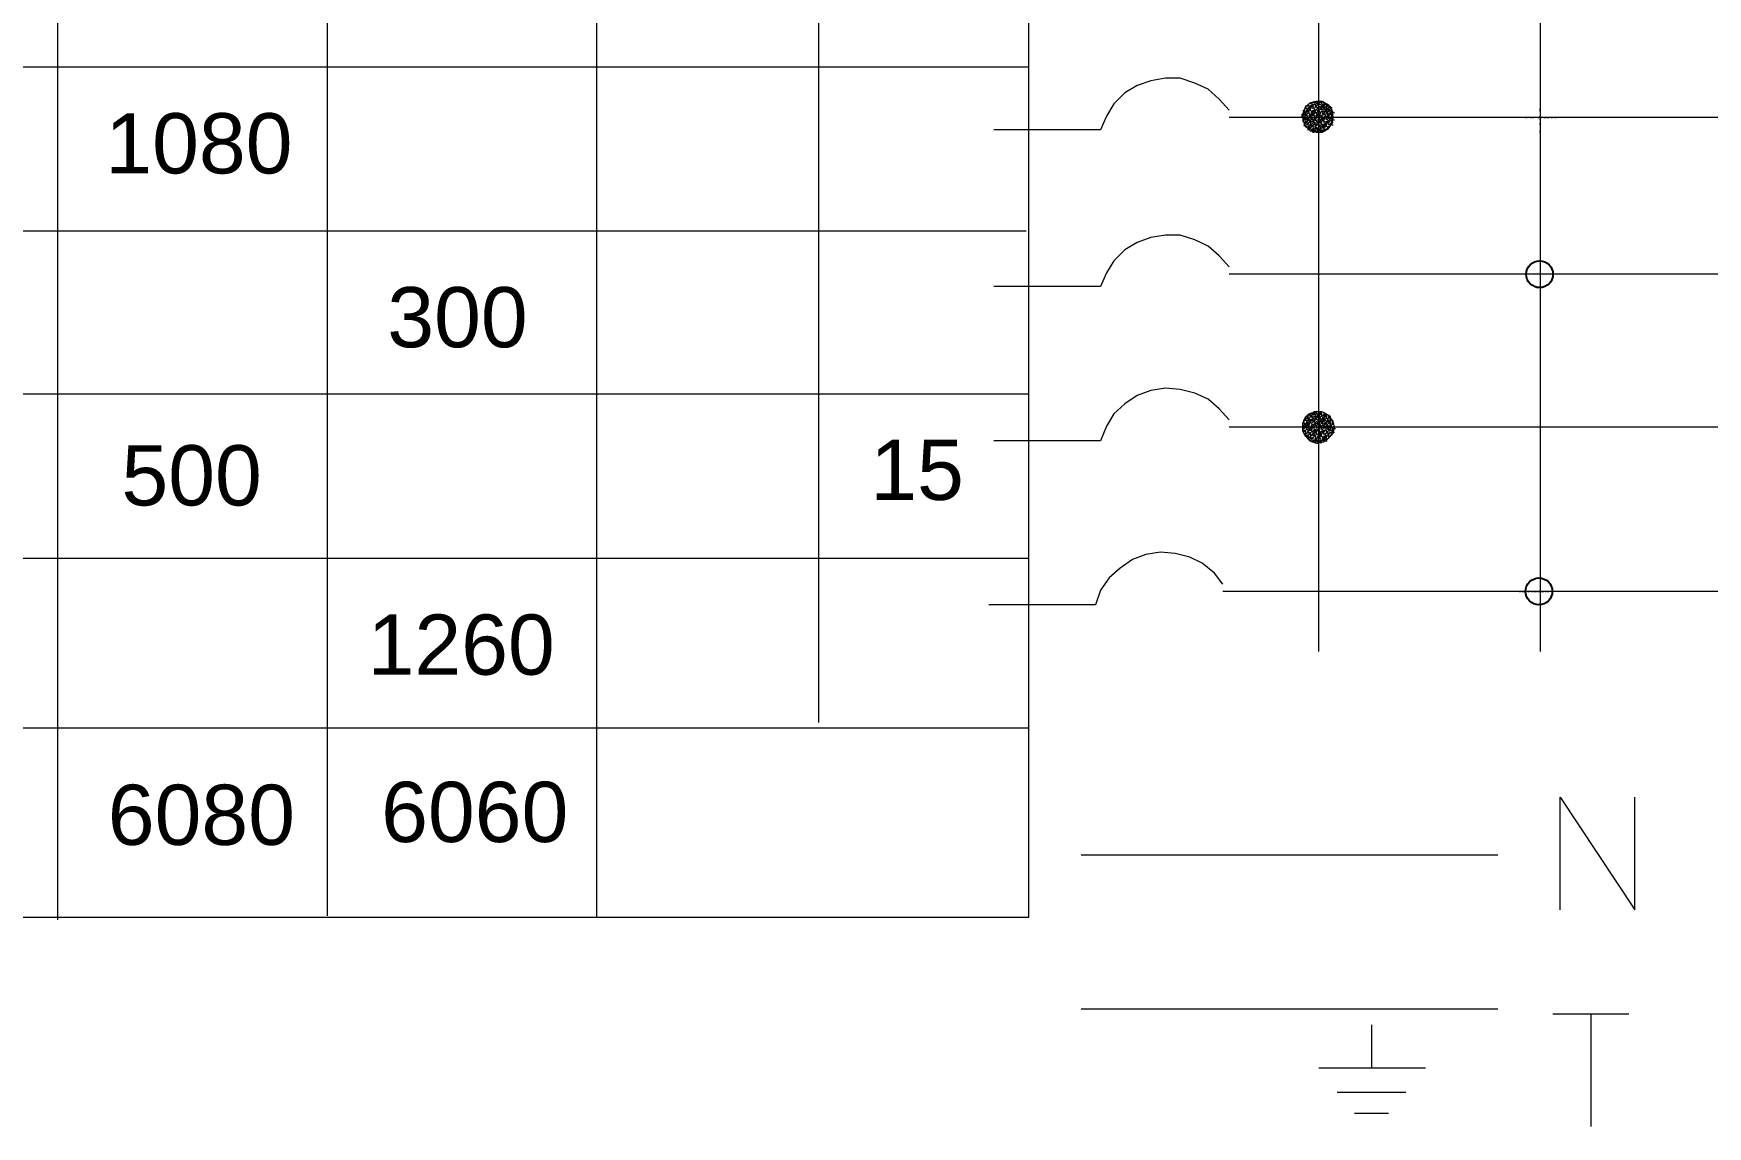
# Model space of a CAD drawing. Header units: metres. Extents: x 0 to 113, y -32 to 21.
# Drawn here: x 44.075 to 46.579, y 14.925 to 16.56 of the extents above; entities that cross this region are included whole.
import ezdxf

# ---------------------------------------------------------------- set-up
doc = ezdxf.new("R2010")
doc.units = ezdxf.units.M
doc.header["$LTSCALE"] = 0.5
doc.layers.add('TABLERO', color=7, linetype='Continuous')
doc.styles.get("Standard").update_dxf_attribs({"font": 'arial.ttf'})

msp = doc.modelspace()

# ---------------------------------------------------------------- hatches: boundary and pattern name
at = {"layer": 'TABLERO', "ltscale": 0.5}
h = msp.add_hatch(dxfattribs=at)
h.set_pattern_fill('ANGLE', color=256)
h.set_pattern_definition([(0, (-0.1574, 0.673), (0, 6.985), [5.08, -1.905]), (90, (-0.1574, 0.673), (-6.985, 4e-16), [5.08, -1.905])])
h.paths.add_polyline_path([(46.3291, 15.7454, 0.441341), (46.3073, 15.7255), (46.309, 15.7255), (46.3291, 15.7255)])
h.paths.add_polyline_path([(46.3291, 15.7454), (46.3291, 15.7255), (46.3309, 15.7255), (46.3473, 15.7255, 0.387596)])
h.paths.add_polyline_path([(46.3291, 15.7255), (46.309, 15.7255), (46.3073, 15.7255, 0.441341), (46.3291, 15.7056)])
h.paths.add_polyline_path([(46.3473, 15.7255), (46.3309, 15.7255), (46.3291, 15.7255), (46.3291, 15.7056, 0.387596)])
h.paths.add_polyline_path([(46.3291, 16.2199, 0.426542), (46.3083, 16.1999), (46.3291, 16.1999)])
h.paths.add_polyline_path([(46.3291, 16.2199), (46.3291, 16.1999), (46.3483, 16.1999, 0.401991)])
h.paths.add_polyline_path([(46.3291, 16.1999), (46.3083, 16.1999, 0.426542), (46.3291, 16.18)])
h.paths.add_polyline_path([(46.3483, 16.1999), (46.3291, 16.1999), (46.3291, 16.18, 0.401991)])
h.paths.add_polyline_path([(46.3291, 16.6999, 0.403052), (46.3099, 16.6799), (46.3291, 16.6799)])
h.paths.add_polyline_path([(46.3291, 16.6999), (46.3291, 16.6799), (46.3499, 16.6799, 0.425463)])
h.paths.add_polyline_path([(46.3291, 16.6799), (46.3099, 16.6799, 0.403052), (46.3291, 16.6599)])
h.paths.add_polyline_path([(46.3499, 16.6799), (46.3291, 16.6799), (46.3291, 16.6599, 0.425463)])
h.paths.add_polyline_path([(46.3291, 17.211, 0.415165), (46.309, 17.191), (46.3291, 17.191)])
h.paths.add_polyline_path([(46.3291, 17.211), (46.3291, 17.191), (46.349, 17.191, 0.413263)])
h.paths.add_polyline_path([(46.3291, 17.191), (46.309, 17.191, 0.415165), (46.3291, 17.171)])
h.paths.add_polyline_path([(46.349, 17.191), (46.3291, 17.191), (46.3291, 17.171, 0.413263)])

# ---------------------------------------------------------------- linework, layer by layer
at = {"layer": 'TABLERO', "color": 7, "linetype": 'Continuous', "lineweight": 18, "true_color": 0x000007}
for p, q in [((44.1116, 17.8615), (44.1116, 15.2342)), ((44.1116, 17.8615), (44.1116, 15.7749)), ((45.2498, 17.8615), (45.2498, 15.5295)), ((45.9975, 17.8596), (45.9975, 15.6357)), ((46.3291, 17.845), (46.3291, 15.6357)), ((44.5146, 17.6563), (44.5146, 15.2399)), ((44.9176, 17.6563), (44.9176, 15.2382)), ((45.2498, 17.6563), (45.2498, 15.5295)), ((45.5643, 16.5095), (42.3844, 16.5095)), ((45.9775, 16.4492), (45.9794, 16.4529)), ((45.9812, 16.4529), (45.983, 16.4547)), ((45.9812, 16.451), (45.983, 16.4529)), ((45.983, 16.451), (45.9867, 16.4529)), ((45.9849, 16.4547), (45.9867, 16.4565)), ((45.9867, 16.4547), (45.9904, 16.4584)), ((45.9867, 16.451), (45.9885, 16.4547)), ((45.9885, 16.4529), (45.9922, 16.4547)), ((45.9885, 16.4492), (45.9904, 16.4529)), ((45.9904, 16.4565), (45.9922, 16.4584)), ((45.9904, 16.4547), (45.9922, 16.4547)), ((45.9922, 16.4565), (45.9958, 16.4584)), ((45.9922, 16.451), (45.994, 16.4529)), ((45.9958, 16.4584), (45.9977, 16.4584)), ((45.9958, 16.4547), (45.9977, 16.4565)), ((45.9958, 16.4547), (45.9977, 16.4547)), ((45.9977, 16.4584), (45.9995, 16.4584)), ((45.9977, 16.4529), (45.9995, 16.4547)), ((45.9995, 16.4584), (46.0013, 16.4584)), ((45.9995, 16.4529), (46.0032, 16.4565)), ((46.0013, 16.4565), (46.0032, 16.4584)), ((46.0013, 16.4547), (46.0032, 16.4547)), ((46.0032, 16.451), (46.005, 16.4529)), ((46.005, 16.4565), (46.005, 16.4584)), ((46.005, 16.4547), (46.0068, 16.4547)), ((46.0068, 16.4547), (46.0087, 16.4565)), ((46.0087, 16.4529), (46.0105, 16.4547)), ((46.0105, 16.451), (46.0123, 16.4529)), ((46.0123, 16.4529), (46.0142, 16.4529)), ((46.7559, 16.4344), (45.8638, 16.4344)), ((45.972, 16.4382), (45.9739, 16.44)), ((45.972, 16.4364), (45.9739, 16.4364)), ((45.9739, 16.4419), (45.9757, 16.4419)), ((45.9739, 16.4382), (45.9775, 16.44)), ((45.9739, 16.4346), (45.9757, 16.4364)), ((45.9739, 16.4346), (45.9757, 16.4346)), ((45.9739, 16.4327), (45.9757, 16.4346)), ((45.9739, 16.4309), (45.9757, 16.4309)), ((45.9739, 16.4272), (45.9757, 16.4291)), ((45.9757, 16.4437), (45.9775, 16.4455)), ((45.9757, 16.44), (45.9775, 16.4437)), ((45.9757, 16.4382), (45.9775, 16.4382)), ((45.9757, 16.4327), (45.9775, 16.4346)), ((45.9757, 16.4309), (45.9775, 16.4309)), ((45.9757, 16.4272), (45.9775, 16.4272)), ((45.9775, 16.4419), (45.9812, 16.4437)), ((45.9775, 16.4382), (45.9794, 16.4419)), ((45.9775, 16.4309), (45.9812, 16.4327)), ((45.9775, 16.4291), (45.9794, 16.4291)), ((45.9775, 16.4272), (45.9794, 16.4291)), ((45.9794, 16.4474), (45.983, 16.4492)), ((45.9794, 16.4437), (45.9812, 16.4474)), ((45.9794, 16.4364), (45.9812, 16.4382)), ((45.9794, 16.4309), (45.9812, 16.4309)), ((45.9794, 16.4254), (45.9812, 16.4272)), ((45.9812, 16.4455), (45.9849, 16.4474)), ((45.9812, 16.4419), (45.983, 16.4455)), ((45.9812, 16.4346), (45.9812, 16.4364)), ((45.9812, 16.4346), (45.983, 16.4346)), ((45.9812, 16.4309), (45.983, 16.4346)), ((45.983, 16.4474), (45.9849, 16.451)), ((45.983, 16.4437), (45.9867, 16.4455)), ((45.983, 16.44), (45.9849, 16.4419)), ((45.983, 16.4364), (45.9849, 16.44)), ((45.983, 16.4346), (45.9849, 16.4364)), ((45.983, 16.4291), (45.9849, 16.4309)), ((45.9849, 16.4492), (45.9885, 16.451)), ((45.9849, 16.4455), (45.9867, 16.4492)), ((45.9849, 16.4382), (45.9885, 16.44)), ((45.9849, 16.4346), (45.9867, 16.4382)), ((45.9849, 16.4346), (45.9867, 16.4346)), ((45.9849, 16.4272), (45.9885, 16.4291)), ((45.9849, 16.4236), (45.9867, 16.4272)), ((45.9867, 16.4437), (45.9904, 16.4455)), ((45.9867, 16.44), (45.9885, 16.4437)), ((45.9867, 16.4364), (45.9904, 16.4382)), ((45.9867, 16.4327), (45.9885, 16.4346)), ((45.9885, 16.4474), (45.9904, 16.4492)), ((45.9885, 16.4419), (45.9922, 16.4437)), ((45.9885, 16.4382), (45.9904, 16.4419)), ((45.9885, 16.4309), (45.9922, 16.4327)), ((45.9885, 16.4272), (45.9904, 16.4309)), ((45.9904, 16.4437), (45.9922, 16.4474)), ((45.9904, 16.44), (45.994, 16.4419)), ((45.9904, 16.4364), (45.9922, 16.4382)), ((45.9904, 16.4327), (45.9922, 16.4346)), ((45.9904, 16.4291), (45.994, 16.4309)), ((45.9904, 16.4254), (45.9922, 16.4272)), ((45.9922, 16.4455), (45.9958, 16.4474)), ((45.9922, 16.4419), (45.994, 16.4455)), ((45.9922, 16.4346), (45.9922, 16.4364)), ((45.9922, 16.4346), (45.994, 16.4346)), ((45.9922, 16.4309), (45.994, 16.4346)), ((45.994, 16.4492), (45.9958, 16.451)), ((45.994, 16.44), (45.9958, 16.4419)), ((45.994, 16.4364), (45.9958, 16.44)), ((45.994, 16.4346), (45.9958, 16.4364)), ((45.994, 16.4327), (45.9958, 16.4346)), ((45.994, 16.4291), (45.9958, 16.4309)), ((45.9958, 16.4492), (45.9995, 16.451)), ((45.9958, 16.4492), (45.9977, 16.4492)), ((45.9958, 16.4474), (45.9977, 16.4492)), ((45.9958, 16.4455), (45.9958, 16.4474)), ((45.9958, 16.4437), (45.9977, 16.4455)), ((45.9958, 16.4437), (45.9977, 16.4437)), ((45.9958, 16.44), (45.9977, 16.44)), ((45.9958, 16.4382), (45.9995, 16.44)), ((45.9958, 16.4382), (45.9977, 16.4382)), ((45.9958, 16.4364), (45.9977, 16.4382)), ((45.9958, 16.4346), (45.9958, 16.4364)), ((45.9958, 16.4346), (45.9977, 16.4346)), ((45.9958, 16.4346), (45.9977, 16.4346)), ((45.9958, 16.4309), (45.9977, 16.4309)), ((45.9958, 16.4272), (45.9995, 16.4291)), ((45.9958, 16.4272), (45.9977, 16.4272)), ((45.9958, 16.4254), (45.9977, 16.4272)), ((45.9977, 16.451), (45.9995, 16.451)), ((45.9977, 16.4419), (45.9995, 16.4437)), ((45.9977, 16.4364), (46.0013, 16.4382)), ((45.9977, 16.4327), (45.9995, 16.4346)), ((45.9977, 16.4291), (45.9995, 16.4327)), ((45.9977, 16.4254), (46.0013, 16.4272)), ((45.9995, 16.4474), (46.0013, 16.4492)), ((45.9995, 16.4419), (46.0032, 16.4437)), ((45.9995, 16.4382), (46.0013, 16.4419)), ((45.9995, 16.4346), (45.9995, 16.4364)), ((45.9995, 16.4309), (46.0032, 16.4327)), ((45.9995, 16.4272), (46.0013, 16.4309)), ((46.0013, 16.451), (46.0032, 16.451)), ((46.0013, 16.4455), (46.0032, 16.4474)), ((46.0013, 16.4346), (46.0032, 16.4346)), ((46.0013, 16.4291), (46.005, 16.4309)), ((46.0013, 16.4254), (46.0032, 16.4291)), ((46.0032, 16.4419), (46.005, 16.4455)), ((46.0032, 16.44), (46.005, 16.4419)), ((46.0032, 16.4346), (46.0032, 16.4364)), ((46.0032, 16.4346), (46.005, 16.4346)), ((46.0032, 16.4309), (46.005, 16.4346)), ((46.005, 16.4492), (46.0068, 16.451)), ((46.005, 16.4474), (46.0068, 16.4474)), ((46.005, 16.4437), (46.0068, 16.4437)), ((46.005, 16.4382), (46.0068, 16.44)), ((46.005, 16.4346), (46.0068, 16.4364)), ((46.005, 16.4327), (46.0087, 16.4346)), ((46.005, 16.4291), (46.0068, 16.4327)), ((46.005, 16.4272), (46.0068, 16.4291)), ((46.0068, 16.4455), (46.0105, 16.4492)), ((46.0068, 16.4437), (46.0087, 16.4455)), ((46.0068, 16.4346), (46.0087, 16.4382)), ((46.0068, 16.4346), (46.0087, 16.4346)), ((46.0068, 16.4272), (46.0105, 16.4291)), ((46.0068, 16.4236), (46.0087, 16.4272)), ((46.0087, 16.451), (46.0105, 16.451)), ((46.0087, 16.4474), (46.0105, 16.4474)), ((46.0087, 16.4419), (46.0105, 16.4437)), ((46.0087, 16.4364), (46.0105, 16.4364)), ((46.0087, 16.4327), (46.0105, 16.4346)), ((46.0087, 16.4309), (46.0105, 16.4327)), ((46.0087, 16.4254), (46.0123, 16.4272)), ((46.0105, 16.4474), (46.0123, 16.4492)), ((46.0105, 16.4382), (46.0123, 16.4419)), ((46.0105, 16.4364), (46.0123, 16.4382)), ((46.0105, 16.4272), (46.0123, 16.4309)), ((46.0123, 16.451), (46.0142, 16.451)), ((46.0123, 16.4455), (46.0142, 16.4474)), ((46.0123, 16.4437), (46.0142, 16.4437)), ((46.0123, 16.44), (46.0142, 16.44)), ((46.0123, 16.4346), (46.0142, 16.4364)), ((46.0123, 16.4346), (46.0142, 16.4346)), ((46.0123, 16.4291), (46.016, 16.4309)), ((46.0123, 16.4254), (46.0142, 16.4291)), ((46.0142, 16.451), (46.016, 16.451)), ((46.0142, 16.4437), (46.0178, 16.4455)), ((46.0142, 16.4419), (46.016, 16.4419)), ((46.0142, 16.44), (46.016, 16.4419)), ((46.0142, 16.4309), (46.016, 16.4346)), ((46.016, 16.4492), (46.0178, 16.4492)), ((46.016, 16.4437), (46.0178, 16.4437)), ((46.016, 16.4382), (46.0178, 16.44)), ((46.016, 16.4327), (46.0178, 16.4327)), ((46.016, 16.4291), (46.0197, 16.4327)), ((46.016, 16.4272), (46.0178, 16.4291)), ((46.0178, 16.4437), (46.0178, 16.4455)), ((46.0178, 16.4364), (46.0197, 16.4382)), ((46.0178, 16.4346), (46.0197, 16.4346)), ((46.0178, 16.4327), (46.0197, 16.4346)), ((46.0197, 16.4419), (46.0215, 16.4419)), ((46.0197, 16.4309), (46.0215, 16.4309)), ((46.3071, 16.4344), (46.309, 16.4344)), ((46.3145, 16.4344), (46.3163, 16.4344)), ((46.3181, 16.4344), (46.3199, 16.4344)), ((46.3254, 16.4344), (46.3273, 16.4344)), ((46.3291, 16.4454), (46.3291, 16.4472)), ((46.3291, 16.4436), (46.3291, 16.4454)), ((46.3291, 16.4344), (46.3291, 16.4363)), ((46.3291, 16.4344), (46.3309, 16.4344)), ((46.3291, 16.4344), (46.3309, 16.4344)), ((46.3291, 16.4308), (46.3291, 16.4326)), ((46.3346, 16.4344), (46.3364, 16.4344)), ((46.3364, 16.4344), (46.3383, 16.4344)), ((46.3401, 16.4344), (46.3419, 16.4344)), ((46.3456, 16.4344), (46.3474, 16.4344)), ((46.3511, 16.4344), (46.3529, 16.4344)), ((45.6715, 16.4161), (45.5121, 16.4161)), ((45.9757, 16.4254), (45.9775, 16.4254)), ((45.9757, 16.4217), (45.9775, 16.4236)), ((45.9775, 16.4199), (45.9794, 16.4217)), ((45.9794, 16.4199), (45.9812, 16.4199)), ((45.9812, 16.4236), (45.983, 16.4254)), ((45.9812, 16.4217), (45.983, 16.4217)), ((45.9812, 16.4199), (45.983, 16.4217)), ((45.9812, 16.4162), (45.983, 16.4162)), ((45.983, 16.4236), (45.9849, 16.4236)), ((45.983, 16.4181), (45.9849, 16.4199)), ((45.9849, 16.4254), (45.9867, 16.4254)), ((45.9849, 16.4217), (45.9867, 16.4217)), ((45.9849, 16.4162), (45.9867, 16.4181)), ((45.9849, 16.4144), (45.9867, 16.4144)), ((45.9867, 16.4217), (45.9885, 16.4236)), ((45.9867, 16.4162), (45.9885, 16.4162)), ((45.9885, 16.4199), (45.9904, 16.4217)), ((45.9885, 16.4162), (45.9904, 16.4199)), ((45.9885, 16.4181), (45.9904, 16.4181)), ((45.9885, 16.4144), (45.9904, 16.4144)), ((45.9885, 16.4126), (45.9904, 16.4126)), ((45.9904, 16.4144), (45.9922, 16.4162)), ((45.9922, 16.4236), (45.9958, 16.4254)), ((45.9922, 16.4199), (45.994, 16.4236)), ((45.9922, 16.4217), (45.994, 16.4217)), ((45.9922, 16.4181), (45.994, 16.4181)), ((45.9922, 16.4126), (45.994, 16.4144)), ((45.994, 16.4217), (45.9958, 16.4236)), ((45.994, 16.4181), (45.9958, 16.4199)), ((45.994, 16.4126), (45.9958, 16.4126)), ((45.9958, 16.4236), (45.9958, 16.4254)), ((45.9958, 16.4236), (45.9977, 16.4236)), ((45.9958, 16.4162), (45.9977, 16.4181)), ((45.9958, 16.4162), (45.9977, 16.4162)), ((45.9958, 16.4144), (45.9977, 16.4162)), ((45.9958, 16.4144), (45.9977, 16.4144)), ((45.9958, 16.4126), (45.9958, 16.4144)), ((45.9958, 16.4126), (45.9977, 16.4126)), ((45.9977, 16.4217), (45.9995, 16.4236)), ((45.9977, 16.4144), (46.0013, 16.4162)), ((45.9977, 16.4126), (45.9995, 16.4126)), ((45.9995, 16.4199), (46.0032, 16.4217)), ((45.9995, 16.4162), (46.0013, 16.4199)), ((45.9995, 16.4144), (46.0013, 16.4144)), ((46.0013, 16.4181), (46.005, 16.4199)), ((46.0013, 16.4144), (46.0032, 16.4162)), ((46.0032, 16.4236), (46.0068, 16.4254)), ((46.0032, 16.4199), (46.005, 16.4236)), ((46.0032, 16.4126), (46.005, 16.4144)), ((46.005, 16.4217), (46.0087, 16.4236)), ((46.005, 16.4181), (46.0068, 16.4217)), ((46.0068, 16.4199), (46.0105, 16.4217)), ((46.0068, 16.4162), (46.0105, 16.4181)), ((46.0068, 16.4144), (46.0087, 16.4162)), ((46.0087, 16.4217), (46.0105, 16.4254)), ((46.0105, 16.4199), (46.0142, 16.4217)), ((46.0105, 16.4162), (46.0123, 16.4199)), ((46.0123, 16.4236), (46.0142, 16.4254)), ((46.0142, 16.4199), (46.016, 16.4236)), ((46.0178, 16.4236), (46.0197, 16.4236)), ((46.3291, 16.4234), (46.3291, 16.4253)), ((46.3291, 16.4124), (46.3291, 16.4143)), ((45.5604, 16.2641), (42.3844, 16.2641)), ((45.6715, 16.1816), (45.5121, 16.1816)), ((46.7559, 16.1999), (45.8638, 16.1999)), ((45.5643, 16.0204), (42.3844, 16.0204)), ((45.9737, 15.9764), (45.9755, 15.9783)), ((45.9755, 15.9801), (45.9755, 15.9819)), ((45.9755, 15.9801), (45.9792, 15.9819)), ((45.9755, 15.9764), (45.9774, 15.9783)), ((45.9755, 15.9728), (45.9774, 15.9764)), ((45.9774, 15.9856), (45.981, 15.9874)), ((45.9774, 15.9819), (45.9792, 15.9856)), ((45.9774, 15.9746), (45.981, 15.9764)), ((45.9792, 15.9838), (45.9829, 15.9856)), ((45.9792, 15.9764), (45.981, 15.9801)), ((45.981, 15.9893), (45.9829, 15.9911)), ((45.981, 15.9856), (45.9829, 15.9893)), ((45.981, 15.9783), (45.9847, 15.9801)), ((45.981, 15.9746), (45.9829, 15.9783)), ((45.9829, 15.9801), (45.9847, 15.9838)), ((45.9829, 15.9764), (45.9865, 15.9783)), ((45.9829, 15.9728), (45.9847, 15.9764)), ((45.9847, 15.9893), (45.9865, 15.9929)), ((45.9847, 15.9874), (45.9865, 15.9893)), ((45.9847, 15.9819), (45.9884, 15.9838)), ((45.9847, 15.9783), (45.9865, 15.9819)), ((45.9865, 15.9911), (45.9884, 15.9911)), ((45.9865, 15.9856), (45.9884, 15.9874)), ((45.9865, 15.9801), (45.9902, 15.9819)), ((45.9865, 15.9728), (45.9884, 15.9764)), ((45.9884, 15.9911), (45.9902, 15.9929)), ((45.9884, 15.9856), (45.992, 15.9874)), ((45.9884, 15.9819), (45.9902, 15.9856)), ((45.9884, 15.9746), (45.992, 15.9764)), ((45.9902, 15.9948), (45.992, 15.9948)), ((45.9902, 15.9893), (45.992, 15.9911)), ((45.9902, 15.9874), (45.992, 15.9874)), ((45.9902, 15.9838), (45.992, 15.9838)), ((45.9902, 15.9783), (45.992, 15.9801)), ((45.992, 15.9893), (45.9957, 15.9929)), ((45.992, 15.9856), (45.9939, 15.9893)), ((45.992, 15.9838), (45.9939, 15.9856)), ((45.992, 15.9783), (45.9957, 15.9801)), ((45.992, 15.9746), (45.9939, 15.9783)), ((45.9939, 15.9929), (45.9957, 15.9948)), ((45.9939, 15.9911), (45.9957, 15.9911)), ((45.9939, 15.9874), (45.9957, 15.9874)), ((45.9939, 15.9819), (45.9957, 15.9838)), ((45.9939, 15.9764), (45.9975, 15.9783)), ((45.9939, 15.9728), (45.9975, 15.9764)), ((45.9957, 15.9911), (45.9975, 15.9911)), ((45.9957, 15.9893), (45.9975, 15.9893)), ((45.9957, 15.9874), (45.9975, 15.9893)), ((45.9957, 15.9819), (45.9975, 15.9819)), ((45.9957, 15.9783), (45.9975, 15.9801)), ((45.9975, 15.9929), (45.9975, 15.9948)), ((45.9975, 15.9929), (45.9994, 15.9929)), ((45.9975, 15.9911), (45.9994, 15.9929)), ((45.9975, 15.9911), (45.9994, 15.9911)), ((45.9975, 15.9893), (45.9994, 15.9893)), ((45.9975, 15.9856), (45.9994, 15.9874)), ((45.9975, 15.9838), (45.9994, 15.9838)), ((45.9975, 15.9801), (45.9975, 15.9819)), ((45.9975, 15.9801), (45.9994, 15.9801)), ((45.9975, 15.9783), (45.9994, 15.9783)), ((45.9975, 15.9746), (45.9994, 15.9764)), ((45.9994, 15.9948), (46.0012, 15.9948)), ((45.9994, 15.9911), (46.0012, 15.9929)), ((45.9994, 15.9838), (46.0012, 15.9856)), ((45.9994, 15.9819), (46.0012, 15.9819)), ((45.9994, 15.9801), (46.0012, 15.9819)), ((46.0012, 15.9948), (46.003, 15.9948)), ((46.0012, 15.9893), (46.003, 15.9911)), ((46.0012, 15.9874), (46.003, 15.9874)), ((46.0012, 15.9838), (46.003, 15.9838)), ((46.0012, 15.9783), (46.003, 15.9801)), ((46.003, 15.9874), (46.0067, 15.9893)), ((46.003, 15.9856), (46.0049, 15.9856)), ((46.003, 15.9838), (46.0049, 15.9856)), ((46.003, 15.9764), (46.0049, 15.9783)), ((46.0049, 15.9929), (46.0067, 15.9929)), ((46.0049, 15.9893), (46.0067, 15.9929)), ((46.0049, 15.9874), (46.0067, 15.9874)), ((46.0049, 15.9819), (46.0067, 15.9838)), ((46.0049, 15.9801), (46.0067, 15.9801)), ((46.0049, 15.9764), (46.0067, 15.9764)), ((46.0067, 15.9911), (46.0085, 15.9911)), ((46.0067, 15.9874), (46.0085, 15.9911)), ((46.0067, 15.9801), (46.0085, 15.9819)), ((46.0067, 15.9783), (46.0085, 15.9783)), ((46.0067, 15.9764), (46.0085, 15.9783)), ((46.0085, 15.9856), (46.0104, 15.9874)), ((46.0085, 15.9801), (46.0104, 15.9801)), ((46.0085, 15.9746), (46.0104, 15.9764)), ((46.0104, 15.9838), (46.014, 15.9856)), ((46.0104, 15.9801), (46.0122, 15.9838)), ((46.0104, 15.9819), (46.0122, 15.9819)), ((46.0122, 15.9893), (46.014, 15.9893)), ((46.0122, 15.9856), (46.014, 15.9874)), ((46.0122, 15.9783), (46.014, 15.9801)), ((46.014, 15.9874), (46.0158, 15.9874)), ((46.014, 15.9838), (46.0158, 15.9856)), ((46.014, 15.9764), (46.0158, 15.9783)), ((46.014, 15.9728), (46.0158, 15.9764)), ((46.0158, 15.9819), (46.0177, 15.9838)), ((46.0177, 15.9801), (46.0195, 15.9801)), ((46.0177, 15.9783), (46.0195, 15.9783)), ((46.0177, 15.9764), (46.0195, 15.9783)), ((46.0195, 15.9746), (46.0195, 15.9764)), ((45.6715, 15.9508), (45.5121, 15.9508)), ((46.7559, 15.9709), (45.8638, 15.9709)), ((45.9737, 15.9746), (45.9755, 15.9746)), ((45.9737, 15.9728), (45.9755, 15.9728)), ((45.9737, 15.9709), (45.9755, 15.9709)), ((45.9737, 15.9673), (45.9755, 15.9709)), ((45.9737, 15.9655), (45.9755, 15.9673)), ((45.9755, 15.9709), (45.9774, 15.9728)), ((45.9755, 15.9691), (45.9792, 15.9709)), ((45.9755, 15.9655), (45.9774, 15.9673)), ((45.9755, 15.9618), (45.9774, 15.9618)), ((45.9774, 15.9709), (45.9792, 15.9746)), ((45.9774, 15.9709), (45.9792, 15.9709)), ((45.9774, 15.9636), (45.9792, 15.9655)), ((45.9774, 15.96), (45.9792, 15.9636)), ((45.9774, 15.9618), (45.9792, 15.9618)), ((45.9774, 15.9581), (45.9792, 15.96)), ((45.9774, 15.9581), (45.9792, 15.9581)), ((45.9792, 15.9728), (45.9829, 15.9746)), ((45.9792, 15.9709), (45.981, 15.9709)), ((45.9792, 15.9691), (45.981, 15.9709)), ((45.9792, 15.9618), (45.9829, 15.9636)), ((45.9792, 15.9581), (45.981, 15.96)), ((45.981, 15.9709), (45.9829, 15.9709)), ((45.981, 15.9673), (45.9847, 15.9691)), ((45.981, 15.9636), (45.9829, 15.9673)), ((45.981, 15.9655), (45.9829, 15.9655)), ((45.981, 15.9563), (45.9829, 15.9581)), ((45.981, 15.9545), (45.9829, 15.9563)), ((45.981, 15.9545), (45.9829, 15.9545)), ((45.9829, 15.9709), (45.9847, 15.9728)), ((45.9829, 15.9691), (45.9829, 15.9709)), ((45.9829, 15.9655), (45.9865, 15.9673)), ((45.9829, 15.9618), (45.9847, 15.9636)), ((45.9829, 15.9545), (45.9865, 15.9563)), ((45.9829, 15.9526), (45.9847, 15.9526)), ((45.9829, 15.9526), (45.9847, 15.9526)), ((45.9847, 15.9709), (45.9884, 15.9728)), ((45.9847, 15.9709), (45.9865, 15.9709)), ((45.9847, 15.9673), (45.9865, 15.9709)), ((45.9847, 15.96), (45.9865, 15.9618)), ((45.9847, 15.9563), (45.9865, 15.96)), ((45.9847, 15.9581), (45.9865, 15.9581)), ((45.9847, 15.9545), (45.9865, 15.9545)), ((45.9865, 15.9691), (45.9902, 15.9709)), ((45.9865, 15.9655), (45.9884, 15.9691)), ((45.9865, 15.9581), (45.9902, 15.96)), ((45.9865, 15.9545), (45.9884, 15.9563)), ((45.9865, 15.9508), (45.9884, 15.9508)), ((45.9884, 15.9709), (45.9902, 15.9746)), ((45.9884, 15.9636), (45.992, 15.9655)), ((45.9884, 15.96), (45.9902, 15.9636)), ((45.9884, 15.9526), (45.9902, 15.9545)), ((45.9884, 15.949), (45.9902, 15.9526)), ((45.9884, 15.9508), (45.9902, 15.9508)), ((45.9902, 15.9728), (45.9939, 15.9746)), ((45.9902, 15.9709), (45.992, 15.9709)), ((45.9902, 15.9691), (45.992, 15.9709)), ((45.9902, 15.9655), (45.992, 15.9691)), ((45.9902, 15.9618), (45.9939, 15.9636)), ((45.9902, 15.9581), (45.992, 15.9618)), ((45.9902, 15.9508), (45.9939, 15.9526)), ((45.992, 15.9709), (45.992, 15.9728)), ((45.992, 15.9673), (45.9957, 15.9691)), ((45.992, 15.9636), (45.9939, 15.9673)), ((45.992, 15.9563), (45.9939, 15.9581)), ((45.992, 15.9526), (45.9939, 15.9563)), ((45.992, 15.9508), (45.9939, 15.9508)), ((45.9939, 15.9709), (45.9957, 15.9728)), ((45.9939, 15.9709), (45.9957, 15.9709)), ((45.9939, 15.9655), (45.9975, 15.9673)), ((45.9939, 15.9618), (45.9957, 15.9655)), ((45.9939, 15.9545), (45.9975, 15.9563)), ((45.9939, 15.9508), (45.9957, 15.9545)), ((45.9957, 15.9709), (45.9975, 15.9709)), ((45.9957, 15.9709), (45.9975, 15.9709)), ((45.9957, 15.9673), (45.9975, 15.9691)), ((45.9957, 15.96), (45.9975, 15.9618)), ((45.9957, 15.9563), (45.9975, 15.9581)), ((45.9957, 15.949), (45.9975, 15.9508)), ((45.9975, 15.9746), (45.9994, 15.9746)), ((45.9975, 15.9709), (45.9994, 15.9728)), ((45.9975, 15.9691), (45.9975, 15.9709)), ((45.9975, 15.9691), (46.0012, 15.9709)), ((45.9975, 15.9655), (45.9994, 15.9691)), ((45.9975, 15.9673), (45.9994, 15.9673)), ((45.9975, 15.9655), (45.9994, 15.9655)), ((45.9975, 15.9636), (45.9994, 15.9655)), ((45.9975, 15.9636), (45.9994, 15.9636)), ((45.9975, 15.9618), (45.9994, 15.9618)), ((45.9975, 15.9581), (45.9975, 15.96)), ((45.9975, 15.9581), (46.0012, 15.96)), ((45.9975, 15.9545), (45.9994, 15.9581)), ((45.9975, 15.9563), (45.9994, 15.9563)), ((45.9975, 15.9545), (45.9994, 15.9545)), ((45.9975, 15.9526), (45.9994, 15.9545)), ((45.9975, 15.9508), (45.9994, 15.9508)), ((45.9994, 15.9709), (46.0012, 15.9746)), ((45.9994, 15.9709), (46.0012, 15.9709)), ((45.9994, 15.9636), (46.003, 15.9655)), ((45.9994, 15.96), (46.0012, 15.9636)), ((45.9994, 15.9563), (46.003, 15.9581)), ((45.9994, 15.9526), (46.0012, 15.9545)), ((45.9994, 15.949), (46.0012, 15.9526)), ((46.0012, 15.9728), (46.0049, 15.9746)), ((46.0012, 15.9709), (46.003, 15.9709)), ((46.0012, 15.9691), (46.003, 15.9709)), ((46.0012, 15.9673), (46.003, 15.9691)), ((46.0012, 15.9618), (46.0049, 15.9636)), ((46.0012, 15.9581), (46.003, 15.9618)), ((46.0012, 15.9508), (46.0049, 15.9526)), ((46.0012, 15.9471), (46.003, 15.9508)), ((46.003, 15.9746), (46.0049, 15.9746)), ((46.003, 15.9673), (46.0067, 15.9709)), ((46.003, 15.9636), (46.0049, 15.9673)), ((46.003, 15.9563), (46.0067, 15.9581)), ((46.003, 15.9526), (46.0049, 15.9563)), ((46.0049, 15.9709), (46.0067, 15.9728)), ((46.0049, 15.9709), (46.0067, 15.9709)), ((46.0049, 15.9655), (46.0085, 15.9673)), ((46.0049, 15.9618), (46.0067, 15.9655)), ((46.0049, 15.96), (46.0067, 15.9618)), ((46.0049, 15.9545), (46.0085, 15.9563)), ((46.0049, 15.9508), (46.0067, 15.9545)), ((46.0049, 15.949), (46.0067, 15.9508)), ((46.0067, 15.9691), (46.0085, 15.9709)), ((46.0067, 15.9673), (46.0085, 15.9673)), ((46.0067, 15.9563), (46.0085, 15.96)), ((46.0067, 15.9526), (46.0104, 15.9545)), ((46.0085, 15.9691), (46.0122, 15.9709)), ((46.0085, 15.9636), (46.0104, 15.9655)), ((46.0085, 15.9581), (46.0122, 15.96)), ((46.0085, 15.9545), (46.0104, 15.9581)), ((46.0085, 15.9508), (46.0104, 15.9508)), ((46.0104, 15.9728), (46.0122, 15.9746)), ((46.0104, 15.9709), (46.0122, 15.9709)), ((46.0104, 15.9618), (46.0122, 15.9636)), ((46.0122, 15.9728), (46.014, 15.9728)), ((46.0122, 15.9709), (46.014, 15.9709)), ((46.0122, 15.9673), (46.014, 15.9691)), ((46.0122, 15.9618), (46.0158, 15.9636)), ((46.0122, 15.9581), (46.014, 15.9618)), ((46.0122, 15.9563), (46.014, 15.9581)), ((46.014, 15.9746), (46.0158, 15.9746)), ((46.014, 15.9709), (46.0158, 15.9709)), ((46.014, 15.9655), (46.0158, 15.9673)), ((46.014, 15.9636), (46.0158, 15.9636)), ((46.0158, 15.9709), (46.0177, 15.9728)), ((46.0158, 15.9709), (46.0177, 15.9709)), ((46.0158, 15.9655), (46.0195, 15.9691)), ((46.0158, 15.96), (46.0177, 15.9618)), ((46.0177, 15.9709), (46.0213, 15.9728)), ((46.0177, 15.9691), (46.0195, 15.9709)), ((46.0177, 15.9673), (46.0195, 15.9673)), ((46.0177, 15.9636), (46.0195, 15.9636)), ((46.0195, 15.9636), (46.0213, 15.9636)), ((46.0213, 15.9691), (46.0232, 15.9691)), ((45.9884, 15.949), (45.9902, 15.949)), ((45.9902, 15.949), (45.992, 15.949)), ((45.9994, 15.9471), (46.0012, 15.949)), ((45.5643, 15.7749), (42.3844, 15.7749)), ((46.7559, 15.7255), (45.8546, 15.7255)), ((46.298, 15.7255), (46.2998, 15.7255)), ((46.3016, 15.7255), (46.3035, 15.7255)), ((46.3035, 15.7255), (46.3053, 15.7255)), ((46.3071, 15.7255), (46.309, 15.7255)), ((46.3108, 15.7255), (46.3126, 15.7255)), ((46.3163, 15.7255), (46.3181, 15.7255)), ((46.3163, 15.7255), (46.3181, 15.7255)), ((46.3199, 15.7255), (46.3218, 15.7255)), ((46.3218, 15.7255), (46.3236, 15.7255)), ((46.3254, 15.7255), (46.3273, 15.7255)), ((46.3273, 15.7255), (46.3291, 15.7255)), ((46.3291, 15.7255), (46.3309, 15.7255)), ((46.3309, 15.7255), (46.3328, 15.7255)), ((46.3328, 15.7255), (46.3346, 15.7255)), ((46.3364, 15.7255), (46.3383, 15.7255)), ((46.3401, 15.7255), (46.3419, 15.7255)), ((45.6641, 15.7053), (45.5047, 15.7053)), ((45.5643, 15.5206), (42.3844, 15.5206)), ((45.6427, 15.3316), (46.2656, 15.3316)), ((45.6427, 15.1008), (46.2656, 15.1008)), ((46.0769, 15.077), (46.0769, 15.0129)), ((46.348, 15.0935), (46.4616, 15.0935)), ((46.4048, 15.0935), (46.4048, 14.9249)), ((45.9981, 15.0129), (46.1575, 15.0129)), ((46.0256, 14.9762), (46.1282, 14.9762)), ((46.0512, 14.9451), (46.1025, 14.9451))]:
    msp.add_line(p, q, dxfattribs=at)
for points in [[(42.3844, 15.2382), (45.5643, 15.2382), (45.5643, 17.8615), (42.3844, 17.8615)], [(46.0197, 16.4346), (46.0178, 16.4455), (46.0123, 16.4529), (46.0032, 16.4584), (45.994, 16.4584), (45.9849, 16.4565), (45.9775, 16.4492), (45.9739, 16.44), (45.9739, 16.4309), (45.9775, 16.4217), (45.9849, 16.4144), (45.994, 16.4126), (46.0032, 16.4126), (46.0123, 16.4181), (46.0178, 16.4254)], [(46.0213, 15.9709), (46.0195, 15.9801), (46.0122, 15.9893), (46.0049, 15.9929), (45.9939, 15.9948), (45.9847, 15.9911), (45.9774, 15.9856), (45.9737, 15.9764), (45.9737, 15.9655), (45.9774, 15.9581), (45.9847, 15.9508), (45.9939, 15.9471), (46.0049, 15.949), (46.0122, 15.9545), (46.0195, 15.9618)]]:
    msp.add_lwpolyline(points, close=True, dxfattribs=at)
for points in [[(45.8638, 16.4454), (45.8491, 16.4619), (45.8327, 16.4766), (45.8125, 16.4857), (45.7905, 16.493), (45.7685, 16.493), (45.7466, 16.4894), (45.7264, 16.482), (45.7081, 16.4711), (45.6916, 16.4546), (45.6806, 16.4363), (45.6715, 16.4161)], [(45.9904, 16.4474), (45.994, 16.451), (45.9958, 16.4529)], [(45.9922, 16.4529), (45.9958, 16.4565), (45.9958, 16.4584)], [(45.9958, 16.4529), (45.9977, 16.4547), (46.0013, 16.4584)], [(45.9958, 16.4419), (45.9977, 16.4437), (46.0013, 16.4474), (46.005, 16.451), (46.0087, 16.4547)], [(45.9995, 16.4492), (46.0032, 16.4529), (46.0068, 16.4565)], [(46.0032, 16.4455), (46.0068, 16.4492), (46.0105, 16.4529)], [(45.9739, 16.4437), (45.9757, 16.4455), (45.9794, 16.4492)], [(45.9739, 16.4291), (45.9775, 16.4327), (45.9812, 16.4346)], [(45.9757, 16.4346), (45.9794, 16.4382), (45.983, 16.4419)], [(45.9757, 16.4236), (45.9794, 16.4272), (45.983, 16.4309), (45.9867, 16.4346)], [(45.9775, 16.4217), (45.9812, 16.4254), (45.9849, 16.4291), (45.9885, 16.4327)], [(45.9812, 16.4181), (45.983, 16.4199), (45.9867, 16.4236), (45.9904, 16.4272)], [(45.983, 16.4162), (45.9849, 16.4181), (45.9885, 16.4217), (45.9922, 16.4254), (45.9958, 16.4291)], [(46.0013, 16.4364), (46.005, 16.44), (46.0087, 16.4437), (46.0123, 16.4474), (46.0142, 16.4492)], [(46.0068, 16.4382), (46.0105, 16.4419), (46.0142, 16.4455), (46.016, 16.4474)], [(46.0105, 16.4346), (46.0123, 16.4364), (46.016, 16.44), (46.0197, 16.4437)], [(46.0105, 16.4309), (46.0142, 16.4346), (46.016, 16.4346)], [(46.0142, 16.4236), (46.0178, 16.4272), (46.0197, 16.4272)], [(46.016, 16.4346), (46.0178, 16.4382), (46.0197, 16.44)], [(45.9867, 16.4144), (45.9904, 16.4162), (45.994, 16.4199)], [(45.9904, 16.4126), (45.9922, 16.4144), (45.9958, 16.4181)], [(45.9958, 16.4181), (45.9995, 16.4217), (46.0032, 16.4254)], [(46.0013, 16.4126), (46.0032, 16.4144), (46.0068, 16.4181)], [(45.8638, 16.2109), (45.8491, 16.2274), (45.8327, 16.2421), (45.8125, 16.2512), (45.7905, 16.2586), (45.7685, 16.2586), (45.7466, 16.2549), (45.7264, 16.2476), (45.7081, 16.2366), (45.6916, 16.2201), (45.6806, 16.2018), (45.6715, 16.1816)], [(45.8638, 15.9819), (45.8491, 15.9984), (45.8327, 16.0131), (45.8125, 16.0222), (45.7905, 16.0277), (45.7685, 16.0296), (45.7466, 16.0259), (45.7264, 16.0186), (45.7081, 16.0058), (45.6916, 15.9911), (45.6806, 15.9728), (45.6715, 15.9508)], [(45.9792, 15.9801), (45.9829, 15.9838), (45.9865, 15.9874), (45.9902, 15.9911), (45.9939, 15.9948)], [(45.9865, 15.9764), (45.9902, 15.9801), (45.9939, 15.9838), (45.9975, 15.9874)], [(45.9975, 15.9874), (46.0012, 15.9911), (46.003, 15.9948)], [(45.9975, 15.9764), (46.0012, 15.9801), (46.0049, 15.9838), (46.0085, 15.9874), (46.0104, 15.9911)], [(45.9975, 15.9819), (45.9994, 15.9856), (46.003, 15.9893)], [(45.9994, 15.9746), (46.003, 15.9783), (46.0067, 15.9819), (46.0104, 15.9856)], [(46.003, 15.9709), (46.0049, 15.9728), (46.0085, 15.9764), (46.0122, 15.9801), (46.0158, 15.9838)], [(46.0067, 15.9709), (46.0104, 15.9746), (46.014, 15.9783), (46.0177, 15.9819)], [(46.014, 15.9709), (46.0158, 15.9728), (46.0195, 15.9764)], [(45.9755, 15.9636), (45.9774, 15.9655), (45.981, 15.9691)], [(45.9792, 15.9563), (45.981, 15.9581), (45.9847, 15.9618), (45.9884, 15.9655)], [(45.9847, 15.9508), (45.9884, 15.9545), (45.992, 15.9581), (45.9957, 15.9618)], [(45.992, 15.9471), (45.9957, 15.9508), (45.9975, 15.9526)], [(46.0067, 15.96), (46.0104, 15.9636), (46.014, 15.9673), (46.0177, 15.9709)], [(46.0085, 15.9655), (46.0122, 15.9691), (46.014, 15.9709)], [(46.0104, 15.9526), (46.014, 15.9563), (46.0177, 15.96)], [(46.0158, 15.9618), (46.0195, 15.9655), (46.0195, 15.9673)], [(45.9957, 15.9471), (45.9975, 15.9471), (45.9975, 15.949)], [(45.8546, 15.7365), (45.8418, 15.7529), (45.8235, 15.7676), (45.8052, 15.7768), (45.7832, 15.7823), (45.7612, 15.7841), (45.7392, 15.7804), (45.7191, 15.7731), (45.7008, 15.7603), (45.6843, 15.7456), (45.6715, 15.7273), (45.6641, 15.7053)], [(46.359, 15.2492), (46.359, 15.4177), (46.4708, 15.2492), (46.4708, 15.4177)]]:
    msp.add_lwpolyline(points, dxfattribs=at)
at = {"layer": 'TABLERO', "ltscale": 0.5}
for centre in [(46.3283, 16.1999), (46.3273, 15.7255)]:
    msp.add_circle(centre, 0.02, dxfattribs=at)

# ---------------------------------------------------------------- texts
at = {"layer": 'TABLERO', "char_height": 0.0901, "attachment_point": 1}
for s, heights, insert in [('1080', [0], (44.1829, 16.4408)), ('300', [0], (44.6047, 16.1807)), ('15', [0], (45.3271, 15.9523)), ('500', [0], (44.207, 15.9441)), ('1260', [0], (44.5752, 15.6909)), ('6080', [0], (44.1866, 15.4363)), ('6060', [0.0921], (44.5955, 15.4406))]:
    msp.add_mtext_dynamic_manual_height_columns(s, width=0.090104, gutter_width=0.4505, heights=heights, dxfattribs=dict(at, insert=insert))

doc.saveas('drawing.dxf')
